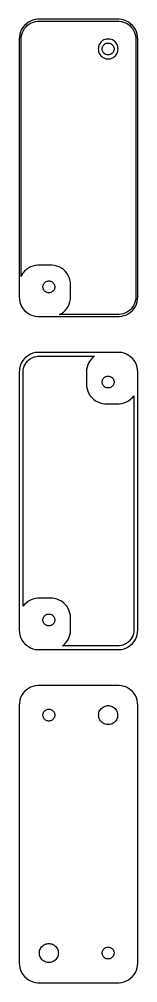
# Model space of a CAD drawing. Header units: metres. Extents: x -15 to 15, y 299 to 709.
# Drawn here: x -15 to 15, y 298.5 to 541.5 of the extents above; entities that cross this region are included whole.
import ezdxf

# ---------------------------------------------------------------- set-up
doc = ezdxf.new("R2010")
doc.units = ezdxf.units.M

msp = doc.modelspace()

# ---------------------------------------------------------------- linework, layer by layer
for p, q in [((-14.0451, 539.439), (-14.3815, 538.909)), ((-13.6448, 539.923), (-14.0451, 539.439)), ((-13.1871, 540.353), (-13.6448, 539.923)), ((-13.6406, 539.145), (-13.2803, 539.58)), ((-13.2803, 539.58), (-12.8684, 539.967)), ((-12.6791, 540.722), (-13.1871, 540.353)), ((-12.8684, 539.967), (-12.4112, 540.299)), ((-12.1289, 541.024), (-12.6791, 540.722)), ((-12.4112, 540.299), (-11.916, 540.572)), ((-11.5451, 541.255), (-12.1289, 541.024)), ((-11.916, 540.572), (-11.3906, 540.78)), ((-10.9369, 541.411), (-11.5451, 541.255)), ((-11.3906, 540.78), (-10.8432, 540.92)), ((-10.3139, 541.49), (-10.9369, 541.411)), ((-10.8432, 540.92), (-10.2825, 540.991)), ((10.3139, 541.49), (-10.3139, 541.49)), ((-10.2825, 540.991), (10.2825, 540.991)), ((10.2825, 540.991), (10.8432, 540.92)), ((10.9369, 541.411), (10.3139, 541.49)), ((10.8432, 540.92), (11.3906, 540.78)), ((11.5451, 541.255), (10.9369, 541.411)), ((11.3906, 540.78), (11.916, 540.572)), ((12.1289, 541.024), (11.5451, 541.255)), ((11.916, 540.572), (12.4112, 540.299)), ((12.6791, 540.722), (12.1289, 541.024)), ((12.4112, 540.299), (12.8684, 539.967)), ((13.1871, 540.353), (12.6791, 540.722)), ((12.8684, 539.967), (13.2803, 539.58)), ((13.6448, 539.923), (13.1871, 540.353)), ((13.2803, 539.58), (13.6406, 539.145)), ((14.0451, 539.439), (13.6448, 539.923)), ((14.3815, 538.909), (14.0451, 539.439)), ((-14.9606, 537.127), (-15, 536.5)), ((-14.8429, 537.743), (-14.9606, 537.127)), ((-14.6489, 538.341), (-14.8429, 537.743)), ((-14.3815, 538.909), (-14.6489, 538.341)), ((-14.5, 536.5), (-14.4645, 537.064)), ((-14.4645, 537.064), (-14.3586, 537.619)), ((-14.3586, 537.619), (-14.184, 538.157)), ((-14.184, 538.157), (-13.9434, 538.668)), ((-13.9434, 538.668), (-13.6406, 539.145)), ((13.6406, 539.145), (13.9434, 538.668)), ((13.9434, 538.668), (14.184, 538.157)), ((14.184, 538.157), (14.3586, 537.619)), ((14.3586, 537.619), (14.4645, 537.064)), ((14.6489, 538.341), (14.3815, 538.909)), ((14.4645, 537.064), (14.5, 536.5)), ((14.8429, 537.743), (14.6489, 538.341)), ((14.9606, 537.127), (14.8429, 537.743)), ((15, 536.5), (14.9606, 537.127)), ((-15, 536.5), (-15, 471.5)), ((-14.5, 476.657), (-14.5, 536.5)), ((5.07854, 534.622), (5.0197, 534.313)), ((5.17555, 534.92), (5.07854, 534.622)), ((5.30922, 535.204), (5.17555, 534.92)), ((5.47745, 535.469), (5.30922, 535.204)), ((5.67757, 535.711), (5.47745, 535.469)), ((5.90643, 535.926), (5.67757, 535.711)), ((6.16043, 536.111), (5.90643, 535.926)), ((6.10533, 534.552), (6.18553, 534.723)), ((6.43555, 536.262), (6.16043, 536.111)), ((6.18553, 534.723), (6.28647, 534.882)), ((6.28647, 534.882), (6.40654, 535.027)), ((6.40654, 535.027), (6.54385, 535.156)), ((6.72745, 536.378), (6.43555, 536.262)), ((6.54385, 535.156), (6.69626, 535.266)), ((6.69626, 535.266), (6.86133, 535.357)), ((7.03154, 536.456), (6.72745, 536.378)), ((6.86133, 535.357), (7.03647, 535.427)), ((7.34302, 536.495), (7.03154, 536.456)), ((7.03647, 535.427), (7.21892, 535.473)), ((7.21892, 535.473), (7.40581, 535.497)), ((7.65697, 536.495), (7.34302, 536.495)), ((7.40581, 535.497), (7.59418, 535.497)), ((7.59418, 535.497), (7.78107, 535.473)), ((7.96844, 536.456), (7.65697, 536.495)), ((7.78107, 535.473), (7.96352, 535.427)), ((7.96352, 535.427), (8.13866, 535.357)), ((8.27254, 536.378), (7.96844, 536.456)), ((8.13866, 535.357), (8.30373, 535.266)), ((8.56444, 536.262), (8.27254, 536.378)), ((8.30373, 535.266), (8.45613, 535.156)), ((8.45613, 535.156), (8.59344, 535.027)), ((8.83955, 536.111), (8.56444, 536.262)), ((8.59344, 535.027), (8.71352, 534.882)), ((8.71352, 534.882), (8.81445, 534.723)), ((8.81445, 534.723), (8.89465, 534.552)), ((9.09355, 535.926), (8.83955, 536.111)), ((9.32242, 535.711), (9.09355, 535.926)), ((9.52254, 535.469), (9.32242, 535.711)), ((9.69077, 535.204), (9.52254, 535.469)), ((9.82443, 534.92), (9.69077, 535.204)), ((9.92145, 534.622), (9.82443, 534.92)), ((9.98029, 534.313), (9.92145, 534.622)), ((14.5, 536.5), (14.5, 471.5)), ((15, 471.5), (15, 536.5)), ((5.0197, 534.313), (5, 534)), ((5, 534), (5.0197, 533.687)), ((5.0197, 533.687), (5.07854, 533.378)), ((5.07854, 533.378), (5.17555, 533.08)), ((5.17555, 533.08), (5.30922, 532.796)), ((5.30922, 532.796), (5.47745, 532.531)), ((5.47745, 532.531), (5.67757, 532.289)), ((5.67757, 532.289), (5.90643, 532.074)), ((6, 534), (6.01183, 534.188)), ((6.01183, 533.812), (6, 534)), ((6.01183, 534.188), (6.04712, 534.373)), ((6.04712, 533.627), (6.01183, 533.812)), ((6.04712, 534.373), (6.10533, 534.552)), ((6.10533, 533.448), (6.04712, 533.627)), ((6.18553, 533.277), (6.10533, 533.448)), ((6.28647, 533.118), (6.18553, 533.277)), ((6.40654, 532.973), (6.28647, 533.118)), ((6.54385, 532.844), (6.40654, 532.973)), ((6.69626, 532.734), (6.54385, 532.844)), ((6.86133, 532.643), (6.69626, 532.734)), ((7.03647, 532.573), (6.86133, 532.643)), ((7.21892, 532.527), (7.03647, 532.573)), ((7.40581, 532.503), (7.21892, 532.527)), ((7.59418, 532.503), (7.40581, 532.503)), ((7.78107, 532.527), (7.59418, 532.503)), ((7.96352, 532.573), (7.78107, 532.527)), ((8.13866, 532.643), (7.96352, 532.573)), ((8.30373, 532.734), (8.13866, 532.643)), ((8.45613, 532.844), (8.30373, 532.734)), ((8.59344, 532.973), (8.45613, 532.844)), ((8.71352, 533.118), (8.59344, 532.973)), ((8.81445, 533.277), (8.71352, 533.118)), ((8.89465, 533.448), (8.81445, 533.277)), ((8.89465, 534.552), (8.95287, 534.373)), ((8.95287, 533.627), (8.89465, 533.448)), ((8.95287, 534.373), (8.98816, 534.188)), ((8.98816, 533.812), (8.95287, 533.627)), ((8.98816, 534.188), (9, 534)), ((9, 534), (8.98816, 533.812)), ((9.09355, 532.074), (9.32242, 532.289)), ((9.32242, 532.289), (9.52254, 532.531)), ((9.52254, 532.531), (9.69077, 532.796)), ((9.69077, 532.796), (9.82443, 533.08)), ((9.82443, 533.08), (9.92145, 533.378)), ((9.92145, 533.378), (9.98029, 533.687)), ((10, 534), (9.98029, 534.313)), ((9.98029, 533.687), (10, 534)), ((5.90643, 532.074), (6.16043, 531.889)), ((6.16043, 531.889), (6.43555, 531.738)), ((6.43555, 531.738), (6.72745, 531.622)), ((6.72745, 531.622), (7.03154, 531.544)), ((7.03154, 531.544), (7.34302, 531.505)), ((7.34302, 531.505), (7.65697, 531.505)), ((7.65697, 531.505), (7.96844, 531.544)), ((7.96844, 531.544), (8.27254, 531.622)), ((8.27254, 531.622), (8.56444, 531.738)), ((8.56444, 531.738), (8.83955, 531.889)), ((8.83955, 531.889), (9.09355, 532.074)), ((-12.6791, 478.722), (-13.1871, 478.353)), ((-12.1289, 479.024), (-12.6791, 478.722)), ((-11.5451, 479.255), (-12.1289, 479.024)), ((-10.9369, 479.411), (-11.5451, 479.255)), ((-10.3139, 479.49), (-10.9369, 479.411)), ((-6.68604, 479.49), (-10.3139, 479.49)), ((-6.06308, 479.411), (-6.68604, 479.49)), ((-5.45491, 479.255), (-6.06308, 479.411)), ((-4.87109, 479.024), (-5.45491, 479.255)), ((-4.32086, 478.722), (-4.87109, 479.024)), ((-3.81287, 478.353), (-4.32086, 478.722)), ((-14.3815, 476.909), (-14.5, 476.657)), ((-14.0451, 477.439), (-14.3815, 476.909)), ((-13.6448, 477.923), (-14.0451, 477.439)), ((-13.1871, 478.353), (-13.6448, 477.923)), ((-3.35515, 477.923), (-3.81287, 478.353)), ((-2.95491, 477.439), (-3.35515, 477.923)), ((-2.61845, 476.909), (-2.95491, 477.439)), ((-2.3511, 476.341), (-2.61845, 476.909)), ((-2.15707, 475.743), (-2.3511, 476.341)), ((-9, 474), (-8.98816, 474.188)), ((-8.98816, 473.812), (-9, 474)), ((-8.98816, 474.188), (-8.95287, 474.373)), ((-8.95287, 473.627), (-8.98816, 473.812)), ((-8.95287, 474.373), (-8.89465, 474.552)), ((-8.89465, 474.552), (-8.81445, 474.723)), ((-8.81445, 474.723), (-8.71352, 474.882)), ((-8.71352, 474.882), (-8.59344, 475.027)), ((-8.59344, 475.027), (-8.45613, 475.156)), ((-8.45613, 475.156), (-8.30373, 475.266)), ((-8.30373, 475.266), (-8.13866, 475.357)), ((-8.13866, 475.357), (-7.96352, 475.427)), ((-7.96352, 475.427), (-7.78107, 475.473)), ((-7.78107, 475.473), (-7.59418, 475.497)), ((-7.59418, 475.497), (-7.40581, 475.497)), ((-7.40581, 475.497), (-7.21892, 475.473)), ((-7.21892, 475.473), (-7.03647, 475.427)), ((-7.03647, 475.427), (-6.86133, 475.357)), ((-6.86133, 475.357), (-6.69626, 475.266)), ((-6.69626, 475.266), (-6.54385, 475.156)), ((-6.54385, 475.156), (-6.40654, 475.027)), ((-6.40654, 475.027), (-6.28647, 474.882)), ((-6.28647, 474.882), (-6.18553, 474.723)), ((-6.18553, 474.723), (-6.10533, 474.552)), ((-6.10533, 474.552), (-6.04712, 474.373)), ((-6.04712, 474.373), (-6.01183, 474.188)), ((-6.01183, 473.812), (-6.04712, 473.627)), ((-6.01183, 474.188), (-6, 474)), ((-6, 474), (-6.01183, 473.812)), ((-2.03941, 475.127), (-2.15707, 475.743)), ((-2, 474.5), (-2.03941, 475.127)), ((-2, 471.5), (-2, 474.5)), ((-15, 471.5), (-14.9606, 470.873)), ((-8.89465, 473.448), (-8.95287, 473.627)), ((-8.81445, 473.277), (-8.89465, 473.448)), ((-8.71352, 473.118), (-8.81445, 473.277)), ((-8.59344, 472.973), (-8.71352, 473.118)), ((-8.45613, 472.844), (-8.59344, 472.973)), ((-8.30373, 472.734), (-8.45613, 472.844)), ((-8.13866, 472.643), (-8.30373, 472.734)), ((-7.96352, 472.573), (-8.13866, 472.643)), ((-7.78107, 472.527), (-7.96352, 472.573)), ((-7.59418, 472.503), (-7.78107, 472.527)), ((-7.40581, 472.503), (-7.59418, 472.503)), ((-7.21892, 472.527), (-7.40581, 472.503)), ((-7.03647, 472.573), (-7.21892, 472.527)), ((-6.86133, 472.643), (-7.03647, 472.573)), ((-6.69626, 472.734), (-6.86133, 472.643)), ((-6.54385, 472.844), (-6.69626, 472.734)), ((-6.40654, 472.973), (-6.54385, 472.844)), ((-6.28647, 473.118), (-6.40654, 472.973)), ((-6.18553, 473.277), (-6.28647, 473.118)), ((-6.10533, 473.448), (-6.18553, 473.277)), ((-6.04712, 473.627), (-6.10533, 473.448)), ((-2.03941, 470.873), (-2, 471.5)), ((14.5, 471.5), (14.4645, 470.936)), ((14.9606, 470.873), (15, 471.5)), ((-14.9606, 470.873), (-14.8429, 470.257)), ((-14.8429, 470.257), (-14.6489, 469.659)), ((-14.6489, 469.659), (-14.3815, 469.091)), ((-14.3815, 469.091), (-14.0451, 468.561)), ((-2.95491, 468.561), (-2.61845, 469.091)), ((-2.61845, 469.091), (-2.3511, 469.659)), ((-2.3511, 469.659), (-2.15707, 470.257)), ((-2.15707, 470.257), (-2.03941, 470.873)), ((13.9434, 469.332), (13.6406, 468.855)), ((14.184, 469.843), (13.9434, 469.332)), ((14.0451, 468.561), (14.3815, 469.091)), ((14.3586, 470.381), (14.184, 469.843)), ((14.4645, 470.936), (14.3586, 470.381)), ((14.3815, 469.091), (14.6489, 469.659)), ((14.6489, 469.659), (14.8429, 470.257)), ((14.8429, 470.257), (14.9606, 470.873)), ((-14.0451, 468.561), (-13.6448, 468.077)), ((-13.6448, 468.077), (-13.1871, 467.647)), ((-13.1871, 467.647), (-12.6791, 467.278)), ((-12.6791, 467.278), (-12.1289, 466.976)), ((-12.1289, 466.976), (-11.5451, 466.745)), ((-11.5451, 466.745), (-10.9369, 466.589)), ((-10.9369, 466.589), (-10.3139, 466.51)), ((-4.81104, 467.009), (-4.32086, 467.278)), ((10.2825, 467.009), (-4.81104, 467.009)), ((-4.32086, 467.278), (-3.81287, 467.647)), ((-3.81287, 467.647), (-3.35515, 468.077)), ((-3.35515, 468.077), (-2.95491, 468.561)), ((10.8432, 467.08), (10.2825, 467.009)), ((10.3139, 466.51), (10.9369, 466.589)), ((11.3906, 467.22), (10.8432, 467.08)), ((10.9369, 466.589), (11.5451, 466.745)), ((11.916, 467.428), (11.3906, 467.22)), ((11.5451, 466.745), (12.1289, 466.976)), ((12.4112, 467.701), (11.916, 467.428)), ((12.1289, 466.976), (12.6791, 467.278)), ((12.8684, 468.033), (12.4112, 467.701)), ((12.6791, 467.278), (13.1871, 467.647)), ((13.2803, 468.42), (12.8684, 468.033)), ((13.1871, 467.647), (13.6448, 468.077)), ((13.6406, 468.855), (13.2803, 468.42)), ((13.6448, 468.077), (14.0451, 468.561)), ((-10.3139, 466.51), (10.3139, 466.51)), ((-12.1289, 457.024), (-12.6791, 456.722)), ((-11.5451, 457.255), (-12.1289, 457.024)), ((-10.9369, 457.411), (-11.5451, 457.255)), ((-10.3139, 457.49), (-10.9369, 457.411)), ((10.3139, 457.49), (-10.3139, 457.49)), ((10.9369, 457.411), (10.3139, 457.49)), ((11.5451, 457.255), (10.9369, 457.411)), ((12.1289, 457.024), (11.5451, 457.255)), ((12.6791, 456.722), (12.1289, 457.024)), ((-14.3815, 454.909), (-14.6489, 454.341)), ((-14.0451, 455.439), (-14.3815, 454.909)), ((-13.6448, 455.923), (-14.0451, 455.439)), ((-13.7399, 453.981), (-13.5248, 454.438)), ((-13.1871, 456.353), (-13.6448, 455.923)), ((-13.5248, 454.438), (-13.2542, 454.864)), ((-13.2542, 454.864), (-12.9322, 455.254)), ((-12.6791, 456.722), (-13.1871, 456.353)), ((-12.9322, 455.254), (-12.5639, 455.599)), ((-12.5639, 455.599), (-12.1553, 455.896)), ((-12.1553, 455.896), (-11.7126, 456.14)), ((-11.7126, 456.14), (-11.243, 456.326)), ((-11.243, 456.326), (-10.7537, 456.451)), ((-10.7537, 456.451), (-10.2526, 456.514)), ((-10.2526, 456.514), (4.03568, 456.514)), ((2.61845, 454.909), (2.3511, 454.341)), ((2.95491, 455.439), (2.61845, 454.909)), ((3.35515, 455.923), (2.95491, 455.439)), ((3.81287, 456.353), (3.35515, 455.923)), ((4.03568, 456.514), (3.81287, 456.353)), ((13.1871, 456.353), (12.6791, 456.722)), ((13.6448, 455.923), (13.1871, 456.353)), ((14.0451, 455.439), (13.6448, 455.923)), ((14.3815, 454.909), (14.0451, 455.439)), ((14.6489, 454.341), (14.3815, 454.909)), ((-14.9606, 453.127), (-15, 452.5)), ((-15, 452.5), (-15, 387.5)), ((-14.8429, 453.743), (-14.9606, 453.127)), ((-14.6489, 454.341), (-14.8429, 453.743)), ((-14.0224, 452.5), (-13.9907, 453.004)), ((-14.0224, 393.466), (-14.0224, 452.5)), ((-13.9907, 453.004), (-13.896, 453.5)), ((-13.896, 453.5), (-13.7399, 453.981)), ((2.03941, 453.127), (2, 452.5)), ((2, 452.5), (2, 449.5)), ((2.15707, 453.743), (2.03941, 453.127)), ((2.3511, 454.341), (2.15707, 453.743)), ((14.8429, 453.743), (14.6489, 454.341)), ((14.9606, 453.127), (14.8429, 453.743)), ((15, 452.5), (14.9606, 453.127)), ((15, 387.5), (15, 452.5)), ((6, 450), (6.01183, 450.188)), ((6.01183, 449.812), (6, 450)), ((6.01183, 450.188), (6.04712, 450.373)), ((6.04712, 449.627), (6.01183, 449.812)), ((6.04712, 450.373), (6.10533, 450.552)), ((6.10533, 449.448), (6.04712, 449.627)), ((6.10533, 450.552), (6.18553, 450.723)), ((6.18553, 450.723), (6.28647, 450.882)), ((6.28647, 450.882), (6.40654, 451.027)), ((6.40654, 451.027), (6.54385, 451.156)), ((6.54385, 451.156), (6.69626, 451.266)), ((6.69626, 451.266), (6.86133, 451.357)), ((6.86133, 451.357), (7.03647, 451.427)), ((7.03647, 451.427), (7.21892, 451.473)), ((7.21892, 451.473), (7.40581, 451.497)), ((7.40581, 451.497), (7.59418, 451.497)), ((7.59418, 451.497), (7.78107, 451.473)), ((7.78107, 451.473), (7.96352, 451.427)), ((7.96352, 451.427), (8.13866, 451.357)), ((8.13866, 451.357), (8.30373, 451.266)), ((8.30373, 451.266), (8.45613, 451.156)), ((8.45613, 451.156), (8.59344, 451.027)), ((8.59344, 451.027), (8.71352, 450.882)), ((8.71352, 450.882), (8.81445, 450.723)), ((8.81445, 450.723), (8.89465, 450.552)), ((8.89465, 450.552), (8.95287, 450.373)), ((8.95287, 449.627), (8.89465, 449.448)), ((8.95287, 450.373), (8.98816, 450.188)), ((8.98816, 449.812), (8.95287, 449.627)), ((8.98816, 450.188), (9, 450)), ((9, 450), (8.98816, 449.812)), ((2, 449.5), (2.03941, 448.873)), ((2.03941, 448.873), (2.15707, 448.257)), ((2.15707, 448.257), (2.3511, 447.659)), ((2.3511, 447.659), (2.61845, 447.091)), ((2.61845, 447.091), (2.95491, 446.561)), ((6.18553, 449.277), (6.10533, 449.448)), ((6.28647, 449.118), (6.18553, 449.277)), ((6.40654, 448.973), (6.28647, 449.118)), ((6.54385, 448.844), (6.40654, 448.973)), ((6.69626, 448.734), (6.54385, 448.844)), ((6.86133, 448.643), (6.69626, 448.734)), ((7.03647, 448.573), (6.86133, 448.643)), ((7.21892, 448.527), (7.03647, 448.573)), ((7.40581, 448.503), (7.21892, 448.527)), ((7.59418, 448.503), (7.40581, 448.503)), ((7.78107, 448.527), (7.59418, 448.503)), ((7.96352, 448.573), (7.78107, 448.527)), ((8.13866, 448.643), (7.96352, 448.573)), ((8.30373, 448.734), (8.13866, 448.643)), ((8.45613, 448.844), (8.30373, 448.734)), ((8.59344, 448.973), (8.45613, 448.844)), ((8.71352, 449.118), (8.59344, 448.973)), ((8.81445, 449.277), (8.71352, 449.118)), ((8.89465, 449.448), (8.81445, 449.277)), ((2.95491, 446.561), (3.35515, 446.077)), ((3.35515, 446.077), (3.81287, 445.647)), ((3.81287, 445.647), (4.32086, 445.278)), ((4.32086, 445.278), (4.87109, 444.976)), ((4.87109, 444.976), (5.45491, 444.745)), ((5.45491, 444.745), (6.06308, 444.589)), ((10.9369, 444.589), (11.5451, 444.745)), ((11.5451, 444.745), (12.1289, 444.976)), ((12.1289, 444.976), (12.6791, 445.278)), ((12.6791, 445.278), (13.1871, 445.647)), ((13.1871, 445.647), (13.6448, 446.077)), ((13.6448, 446.077), (14.0224, 446.534)), ((14.0224, 446.534), (14.0224, 387.5)), ((6.06308, 444.589), (6.68604, 444.51)), ((6.68604, 444.51), (10.3139, 444.51)), ((10.3139, 444.51), (10.9369, 444.589)), ((-13.6448, 393.923), (-14.0224, 393.466)), ((-13.1871, 394.353), (-13.6448, 393.923)), ((-12.6791, 394.722), (-13.1871, 394.353)), ((-12.1289, 395.024), (-12.6791, 394.722)), ((-11.5451, 395.255), (-12.1289, 395.024)), ((-10.9369, 395.411), (-11.5451, 395.255)), ((-10.3139, 395.49), (-10.9369, 395.411)), ((-6.68604, 395.49), (-10.3139, 395.49)), ((-6.06308, 395.411), (-6.68604, 395.49)), ((-5.45491, 395.255), (-6.06308, 395.411)), ((-4.87109, 395.024), (-5.45491, 395.255)), ((-4.32086, 394.722), (-4.87109, 395.024)), ((-3.81287, 394.353), (-4.32086, 394.722)), ((-3.35515, 393.923), (-3.81287, 394.353)), ((-2.95491, 393.439), (-3.35515, 393.923)), ((-8.45613, 391.156), (-8.30373, 391.266)), ((-8.30373, 391.266), (-8.13866, 391.357)), ((-8.13866, 391.357), (-7.96352, 391.427)), ((-7.96352, 391.427), (-7.78107, 391.473)), ((-7.78107, 391.473), (-7.59418, 391.497)), ((-7.59418, 391.497), (-7.40581, 391.497)), ((-7.40581, 391.497), (-7.21892, 391.473)), ((-7.21892, 391.473), (-7.03647, 391.427)), ((-7.03647, 391.427), (-6.86133, 391.357)), ((-6.86133, 391.357), (-6.69626, 391.266)), ((-6.69626, 391.266), (-6.54385, 391.156)), ((-2.61845, 392.909), (-2.95491, 393.439)), ((-2.3511, 392.341), (-2.61845, 392.909)), ((-2.15707, 391.743), (-2.3511, 392.341)), ((-2.03941, 391.127), (-2.15707, 391.743)), ((-9, 390), (-8.98816, 390.188)), ((-8.98816, 389.812), (-9, 390)), ((-8.98816, 390.188), (-8.95287, 390.373)), ((-8.95287, 389.627), (-8.98816, 389.812)), ((-8.95287, 390.373), (-8.89465, 390.552)), ((-8.89465, 389.448), (-8.95287, 389.627)), ((-8.89465, 390.552), (-8.81445, 390.723)), ((-8.81445, 389.277), (-8.89465, 389.448)), ((-8.81445, 390.723), (-8.71352, 390.882)), ((-8.71352, 389.118), (-8.81445, 389.277)), ((-8.71352, 390.882), (-8.59344, 391.027)), ((-8.59344, 388.973), (-8.71352, 389.118)), ((-8.59344, 391.027), (-8.45613, 391.156)), ((-8.45613, 388.844), (-8.59344, 388.973)), ((-8.30373, 388.734), (-8.45613, 388.844)), ((-6.54385, 388.844), (-6.69626, 388.734)), ((-6.54385, 391.156), (-6.40654, 391.027)), ((-6.40654, 388.973), (-6.54385, 388.844)), ((-6.40654, 391.027), (-6.28647, 390.882)), ((-6.28647, 389.118), (-6.40654, 388.973)), ((-6.28647, 390.882), (-6.18553, 390.723)), ((-6.18553, 389.277), (-6.28647, 389.118)), ((-6.18553, 390.723), (-6.10533, 390.552)), ((-6.10533, 389.448), (-6.18553, 389.277)), ((-6.10533, 390.552), (-6.04712, 390.373)), ((-6.04712, 389.627), (-6.10533, 389.448)), ((-6.04712, 390.373), (-6.01183, 390.188)), ((-6.01183, 389.812), (-6.04712, 389.627)), ((-6.01183, 390.188), (-6, 390)), ((-6, 390), (-6.01183, 389.812)), ((-2, 390.5), (-2.03941, 391.127)), ((-2, 387.5), (-2, 390.5)), ((-15, 387.5), (-14.9606, 386.873)), ((-14.9606, 386.873), (-14.8429, 386.257)), ((-8.13866, 388.643), (-8.30373, 388.734)), ((-7.96352, 388.573), (-8.13866, 388.643)), ((-7.78107, 388.527), (-7.96352, 388.573)), ((-7.59418, 388.503), (-7.78107, 388.527)), ((-7.40581, 388.503), (-7.59418, 388.503)), ((-7.21892, 388.527), (-7.40581, 388.503)), ((-7.03647, 388.573), (-7.21892, 388.527)), ((-6.86133, 388.643), (-7.03647, 388.573)), ((-6.69626, 388.734), (-6.86133, 388.643)), ((-2.15707, 386.257), (-2.03941, 386.873)), ((-2.03941, 386.873), (-2, 387.5)), ((13.896, 386.5), (13.7399, 386.019)), ((13.9907, 386.996), (13.896, 386.5)), ((14.0224, 387.5), (13.9907, 386.996)), ((14.8429, 386.257), (14.9606, 386.873)), ((14.9606, 386.873), (15, 387.5)), ((-14.8429, 386.257), (-14.6489, 385.659)), ((-14.6489, 385.659), (-14.3815, 385.091)), ((-14.3815, 385.091), (-14.0451, 384.561)), ((-14.0451, 384.561), (-13.6448, 384.077)), ((-13.6448, 384.077), (-13.1871, 383.647)), ((-3.81287, 383.647), (-3.35515, 384.077)), ((-3.35515, 384.077), (-2.95491, 384.561)), ((-2.95491, 384.561), (-2.61845, 385.091)), ((-2.61845, 385.091), (-2.3511, 385.659)), ((-2.3511, 385.659), (-2.15707, 386.257)), ((12.1553, 384.104), (11.7126, 383.86)), ((12.5639, 384.401), (12.1553, 384.104)), ((12.9322, 384.746), (12.5639, 384.401)), ((13.2542, 385.136), (12.9322, 384.746)), ((13.1871, 383.647), (13.6448, 384.077)), ((13.5248, 385.562), (13.2542, 385.136)), ((13.7399, 386.019), (13.5248, 385.562)), ((13.6448, 384.077), (14.0451, 384.561)), ((14.0451, 384.561), (14.3815, 385.091)), ((14.3815, 385.091), (14.6489, 385.659)), ((14.6489, 385.659), (14.8429, 386.257)), ((-13.1871, 383.647), (-12.6791, 383.278)), ((-12.6791, 383.278), (-12.1289, 382.976)), ((-12.1289, 382.976), (-11.5451, 382.745)), ((-11.5451, 382.745), (-10.9369, 382.589)), ((-10.9369, 382.589), (-10.3139, 382.51)), ((-10.3139, 382.51), (10.3139, 382.51)), ((-4.03568, 383.486), (-3.81287, 383.647)), ((10.2526, 383.486), (-4.03568, 383.486)), ((10.7537, 383.549), (10.2526, 383.486)), ((10.3139, 382.51), (10.9369, 382.589)), ((11.243, 383.674), (10.7537, 383.549)), ((10.9369, 382.589), (11.5451, 382.745)), ((11.7126, 383.86), (11.243, 383.674)), ((11.5451, 382.745), (12.1289, 382.976)), ((12.1289, 382.976), (12.6791, 383.278)), ((12.6791, 383.278), (13.1871, 383.647)), ((-13.6448, 371.923), (-14.0451, 371.439)), ((-13.1871, 372.353), (-13.6448, 371.923)), ((-12.6791, 372.722), (-13.1871, 372.353)), ((-12.1289, 373.024), (-12.6791, 372.722)), ((-11.5451, 373.255), (-12.1289, 373.024)), ((-10.9369, 373.411), (-11.5451, 373.255)), ((-10.3139, 373.49), (-10.9369, 373.411)), ((10.3139, 373.49), (-10.3139, 373.49)), ((10.9369, 373.411), (10.3139, 373.49)), ((11.5451, 373.255), (10.9369, 373.411)), ((12.1289, 373.024), (11.5451, 373.255)), ((12.6791, 372.722), (12.1289, 373.024)), ((13.1871, 372.353), (12.6791, 372.722)), ((13.6448, 371.923), (13.1871, 372.353)), ((14.0451, 371.439), (13.6448, 371.923)), ((-14.8429, 369.743), (-14.9606, 369.127)), ((-14.6489, 370.341), (-14.8429, 369.743)), ((-14.3815, 370.909), (-14.6489, 370.341)), ((-14.0451, 371.439), (-14.3815, 370.909)), ((14.3815, 370.909), (14.0451, 371.439)), ((14.6489, 370.341), (14.3815, 370.909)), ((14.8429, 369.743), (14.6489, 370.341)), ((14.9606, 369.127), (14.8429, 369.743)), ((-14.9606, 369.127), (-15, 368.5)), ((-15, 368.5), (-15, 303.5)), ((-8.71352, 366.882), (-8.59344, 367.027)), ((-8.59344, 367.027), (-8.45613, 367.156)), ((-8.45613, 367.156), (-8.30373, 367.266)), ((-8.30373, 367.266), (-8.13866, 367.357)), ((-8.13866, 367.357), (-7.96352, 367.427)), ((-7.96352, 367.427), (-7.78107, 367.473)), ((-7.78107, 367.473), (-7.59418, 367.497)), ((-7.59418, 367.497), (-7.40581, 367.497)), ((-7.40581, 367.497), (-7.21892, 367.473)), ((-7.21892, 367.473), (-7.03647, 367.427)), ((-7.03647, 367.427), (-6.86133, 367.357)), ((-6.86133, 367.357), (-6.69626, 367.266)), ((-6.69626, 367.266), (-6.54385, 367.156)), ((-6.54385, 367.156), (-6.40654, 367.027)), ((-6.40654, 367.027), (-6.28647, 366.882)), ((5.26852, 366.883), (5.39685, 367.156)), ((5.39685, 367.156), (5.55835, 367.411)), ((5.55835, 367.411), (5.75047, 367.643)), ((5.75047, 367.643), (5.97017, 367.849)), ((5.97017, 367.849), (6.214, 368.026)), ((6.214, 368.026), (6.47812, 368.172)), ((6.47812, 368.172), (6.75835, 368.283)), ((6.75835, 368.283), (7.05028, 368.357)), ((7.05028, 368.357), (7.34929, 368.395)), ((7.34929, 368.395), (7.6507, 368.395)), ((7.6507, 368.395), (7.94971, 368.357)), ((7.94971, 368.357), (8.24164, 368.283)), ((8.24164, 368.283), (8.52187, 368.172)), ((8.52187, 368.172), (8.78598, 368.026)), ((8.78598, 368.026), (9.02982, 367.849)), ((9.02982, 367.849), (9.24951, 367.643)), ((9.24951, 367.643), (9.44164, 367.411)), ((9.44164, 367.411), (9.60313, 367.156)), ((9.60313, 367.156), (9.73146, 366.883)), ((15, 368.5), (14.9606, 369.127)), ((15, 303.5), (15, 368.5)), ((-9, 366), (-8.98816, 366.188)), ((-8.98816, 365.812), (-9, 366)), ((-8.98816, 366.188), (-8.95287, 366.373)), ((-8.95287, 365.627), (-8.98816, 365.812)), ((-8.95287, 366.373), (-8.89465, 366.552)), ((-8.89465, 365.448), (-8.95287, 365.627)), ((-8.89465, 366.552), (-8.81445, 366.723)), ((-8.81445, 365.277), (-8.89465, 365.448)), ((-8.81445, 366.723), (-8.71352, 366.882)), ((-8.71352, 365.118), (-8.81445, 365.277)), ((-8.59344, 364.973), (-8.71352, 365.118)), ((-8.45613, 364.844), (-8.59344, 364.973)), ((-8.30373, 364.734), (-8.45613, 364.844)), ((-8.13866, 364.643), (-8.30373, 364.734)), ((-7.96352, 364.573), (-8.13866, 364.643)), ((-7.78107, 364.527), (-7.96352, 364.573)), ((-7.59418, 364.503), (-7.78107, 364.527)), ((-7.40581, 364.503), (-7.59418, 364.503)), ((-7.21892, 364.527), (-7.40581, 364.503)), ((-7.03647, 364.573), (-7.21892, 364.527)), ((-6.86133, 364.643), (-7.03647, 364.573)), ((-6.69626, 364.734), (-6.86133, 364.643)), ((-6.54385, 364.844), (-6.69626, 364.734)), ((-6.40654, 364.973), (-6.54385, 364.844)), ((-6.28647, 365.118), (-6.40654, 364.973)), ((-6.28647, 366.882), (-6.18553, 366.723)), ((-6.18553, 365.277), (-6.28647, 365.118)), ((-6.18553, 366.723), (-6.10533, 366.552)), ((-6.10533, 365.448), (-6.18553, 365.277)), ((-6.10533, 366.552), (-6.04712, 366.373)), ((-6.04712, 365.627), (-6.10533, 365.448)), ((-6.04712, 366.373), (-6.01183, 366.188)), ((-6.01183, 365.812), (-6.04712, 365.627)), ((-6.01183, 366.188), (-6, 366)), ((-6, 366), (-6.01183, 365.812)), ((5.09999, 366), (5.11891, 366.301)), ((5.11891, 365.699), (5.09999, 366)), ((5.11891, 366.301), (5.1754, 366.597)), ((5.1754, 365.403), (5.11891, 365.699)), ((5.1754, 366.597), (5.26852, 366.883)), ((5.26852, 365.117), (5.1754, 365.403)), ((5.39685, 364.844), (5.26852, 365.117)), ((5.55835, 364.589), (5.39685, 364.844)), ((5.75047, 364.357), (5.55835, 364.589)), ((9.44164, 364.589), (9.24951, 364.357)), ((9.60313, 364.844), (9.44164, 364.589)), ((9.73146, 365.117), (9.60313, 364.844)), ((9.73146, 366.883), (9.82458, 366.597)), ((9.82458, 365.403), (9.73146, 365.117)), ((9.82458, 366.597), (9.88107, 366.301)), ((9.88107, 365.699), (9.82458, 365.403)), ((9.88107, 366.301), (9.89999, 366)), ((9.89999, 366), (9.88107, 365.699)), ((5.97017, 364.151), (5.75047, 364.357)), ((6.214, 363.974), (5.97017, 364.151)), ((6.47812, 363.828), (6.214, 363.974)), ((6.75835, 363.717), (6.47812, 363.828)), ((7.05028, 363.643), (6.75835, 363.717)), ((7.34929, 363.605), (7.05028, 363.643)), ((7.6507, 363.605), (7.34929, 363.605)), ((7.94971, 363.643), (7.6507, 363.605)), ((8.24164, 363.717), (7.94971, 363.643)), ((8.52187, 363.828), (8.24164, 363.717)), ((8.78598, 363.974), (8.52187, 363.828)), ((9.02982, 364.151), (8.78598, 363.974)), ((9.24951, 364.357), (9.02982, 364.151)), ((-9.89999, 306), (-9.88107, 306.301)), ((-9.88107, 306.301), (-9.82458, 306.597)), ((-9.82458, 306.597), (-9.73146, 306.883)), ((-9.73146, 306.883), (-9.60313, 307.156)), ((-9.60313, 307.156), (-9.44164, 307.411)), ((-9.44164, 307.411), (-9.24951, 307.643)), ((-9.24951, 307.643), (-9.02982, 307.849)), ((-9.02982, 307.849), (-8.78598, 308.026)), ((-8.78598, 308.026), (-8.52187, 308.172)), ((-8.52187, 308.172), (-8.24164, 308.283)), ((-8.24164, 308.283), (-7.94971, 308.357)), ((-7.94971, 308.357), (-7.6507, 308.395)), ((-7.6507, 308.395), (-7.34929, 308.395)), ((-7.34929, 308.395), (-7.05028, 308.357)), ((-7.05028, 308.357), (-6.75835, 308.283)), ((-6.75835, 308.283), (-6.47812, 308.172)), ((-6.47812, 308.172), (-6.214, 308.026)), ((-6.214, 308.026), (-5.97017, 307.849)), ((-5.97017, 307.849), (-5.75047, 307.643)), ((-5.75047, 307.643), (-5.55835, 307.411)), ((-5.55835, 307.411), (-5.39685, 307.156)), ((-5.39685, 307.156), (-5.26852, 306.883)), ((-5.26852, 306.883), (-5.1754, 306.597)), ((-5.1754, 306.597), (-5.11891, 306.301)), ((-5.11891, 306.301), (-5.09999, 306)), ((6, 306), (6.01183, 306.188)), ((6.01183, 306.188), (6.04712, 306.373)), ((6.04712, 306.373), (6.10533, 306.552)), ((6.10533, 306.552), (6.18553, 306.723)), ((6.18553, 306.723), (6.28647, 306.882)), ((6.28647, 306.882), (6.40654, 307.027)), ((6.40654, 307.027), (6.54385, 307.156)), ((6.54385, 307.156), (6.69626, 307.266)), ((6.69626, 307.266), (6.86133, 307.357)), ((6.86133, 307.357), (7.03647, 307.427)), ((7.03647, 307.427), (7.21892, 307.473)), ((7.21892, 307.473), (7.40581, 307.497)), ((7.40581, 307.497), (7.59418, 307.497)), ((7.59418, 307.497), (7.78107, 307.473)), ((7.78107, 307.473), (7.96352, 307.427)), ((7.96352, 307.427), (8.13866, 307.357)), ((8.13866, 307.357), (8.30373, 307.266)), ((8.30373, 307.266), (8.45613, 307.156)), ((8.45613, 307.156), (8.59344, 307.027)), ((8.59344, 307.027), (8.71352, 306.882)), ((8.71352, 306.882), (8.81445, 306.723)), ((8.81445, 306.723), (8.89465, 306.552)), ((8.89465, 306.552), (8.95287, 306.373)), ((8.95287, 306.373), (8.98816, 306.188)), ((8.98816, 306.188), (9, 306)), ((-9.88107, 305.699), (-9.89999, 306)), ((-9.82458, 305.403), (-9.88107, 305.699)), ((-9.73146, 305.117), (-9.82458, 305.403)), ((-9.60313, 304.844), (-9.73146, 305.117)), ((-9.44164, 304.589), (-9.60313, 304.844)), ((-9.24951, 304.357), (-9.44164, 304.589)), ((-9.02982, 304.151), (-9.24951, 304.357)), ((-8.78598, 303.974), (-9.02982, 304.151)), ((-8.52187, 303.828), (-8.78598, 303.974)), ((-8.24164, 303.717), (-8.52187, 303.828)), ((-6.47812, 303.828), (-6.75835, 303.717)), ((-6.214, 303.974), (-6.47812, 303.828)), ((-5.97017, 304.151), (-6.214, 303.974)), ((-5.75047, 304.357), (-5.97017, 304.151)), ((-5.55835, 304.589), (-5.75047, 304.357)), ((-5.39685, 304.844), (-5.55835, 304.589)), ((-5.26852, 305.117), (-5.39685, 304.844)), ((-5.1754, 305.403), (-5.26852, 305.117)), ((-5.11891, 305.699), (-5.1754, 305.403)), ((-5.09999, 306), (-5.11891, 305.699)), ((6.01183, 305.812), (6, 306)), ((6.04712, 305.627), (6.01183, 305.812)), ((6.10533, 305.448), (6.04712, 305.627)), ((6.18553, 305.277), (6.10533, 305.448)), ((6.28647, 305.118), (6.18553, 305.277)), ((6.40654, 304.973), (6.28647, 305.118)), ((6.54385, 304.844), (6.40654, 304.973)), ((6.69626, 304.734), (6.54385, 304.844)), ((6.86133, 304.643), (6.69626, 304.734)), ((7.03647, 304.573), (6.86133, 304.643)), ((7.21892, 304.527), (7.03647, 304.573)), ((7.40581, 304.503), (7.21892, 304.527)), ((7.59418, 304.503), (7.40581, 304.503)), ((7.78107, 304.527), (7.59418, 304.503)), ((7.96352, 304.573), (7.78107, 304.527)), ((8.13866, 304.643), (7.96352, 304.573)), ((8.30373, 304.734), (8.13866, 304.643)), ((8.45613, 304.844), (8.30373, 304.734)), ((8.59344, 304.973), (8.45613, 304.844)), ((8.71352, 305.118), (8.59344, 304.973)), ((8.81445, 305.277), (8.71352, 305.118)), ((8.89465, 305.448), (8.81445, 305.277)), ((8.95287, 305.627), (8.89465, 305.448)), ((8.98816, 305.812), (8.95287, 305.627)), ((9, 306), (8.98816, 305.812)), ((-15, 303.5), (-14.9606, 302.873)), ((-14.9606, 302.873), (-14.8429, 302.257)), ((-14.8429, 302.257), (-14.6489, 301.659)), ((-14.6489, 301.659), (-14.3815, 301.091)), ((-7.94971, 303.643), (-8.24164, 303.717)), ((-7.6507, 303.605), (-7.94971, 303.643)), ((-7.34929, 303.605), (-7.6507, 303.605)), ((-7.05028, 303.643), (-7.34929, 303.605)), ((-6.75835, 303.717), (-7.05028, 303.643)), ((14.3815, 301.091), (14.6489, 301.659)), ((14.6489, 301.659), (14.8429, 302.257)), ((14.8429, 302.257), (14.9606, 302.873)), ((14.9606, 302.873), (15, 303.5)), ((-14.3815, 301.091), (-14.0451, 300.561)), ((-14.0451, 300.561), (-13.6448, 300.077)), ((-13.6448, 300.077), (-13.1871, 299.647)), ((-13.1871, 299.647), (-12.6791, 299.278)), ((-12.6791, 299.278), (-12.1289, 298.976)), ((-12.1289, 298.976), (-11.5451, 298.745)), ((11.5451, 298.745), (12.1289, 298.976)), ((12.1289, 298.976), (12.6791, 299.278)), ((12.6791, 299.278), (13.1871, 299.647)), ((13.1871, 299.647), (13.6448, 300.077)), ((13.6448, 300.077), (14.0451, 300.561)), ((14.0451, 300.561), (14.3815, 301.091)), ((-11.5451, 298.745), (-10.9369, 298.589)), ((-10.9369, 298.589), (-10.3139, 298.51)), ((-10.3139, 298.51), (10.3139, 298.51)), ((10.3139, 298.51), (10.9369, 298.589)), ((10.9369, 298.589), (11.5451, 298.745))]:
    msp.add_line(p, q)

doc.saveas('drawing.dxf')
